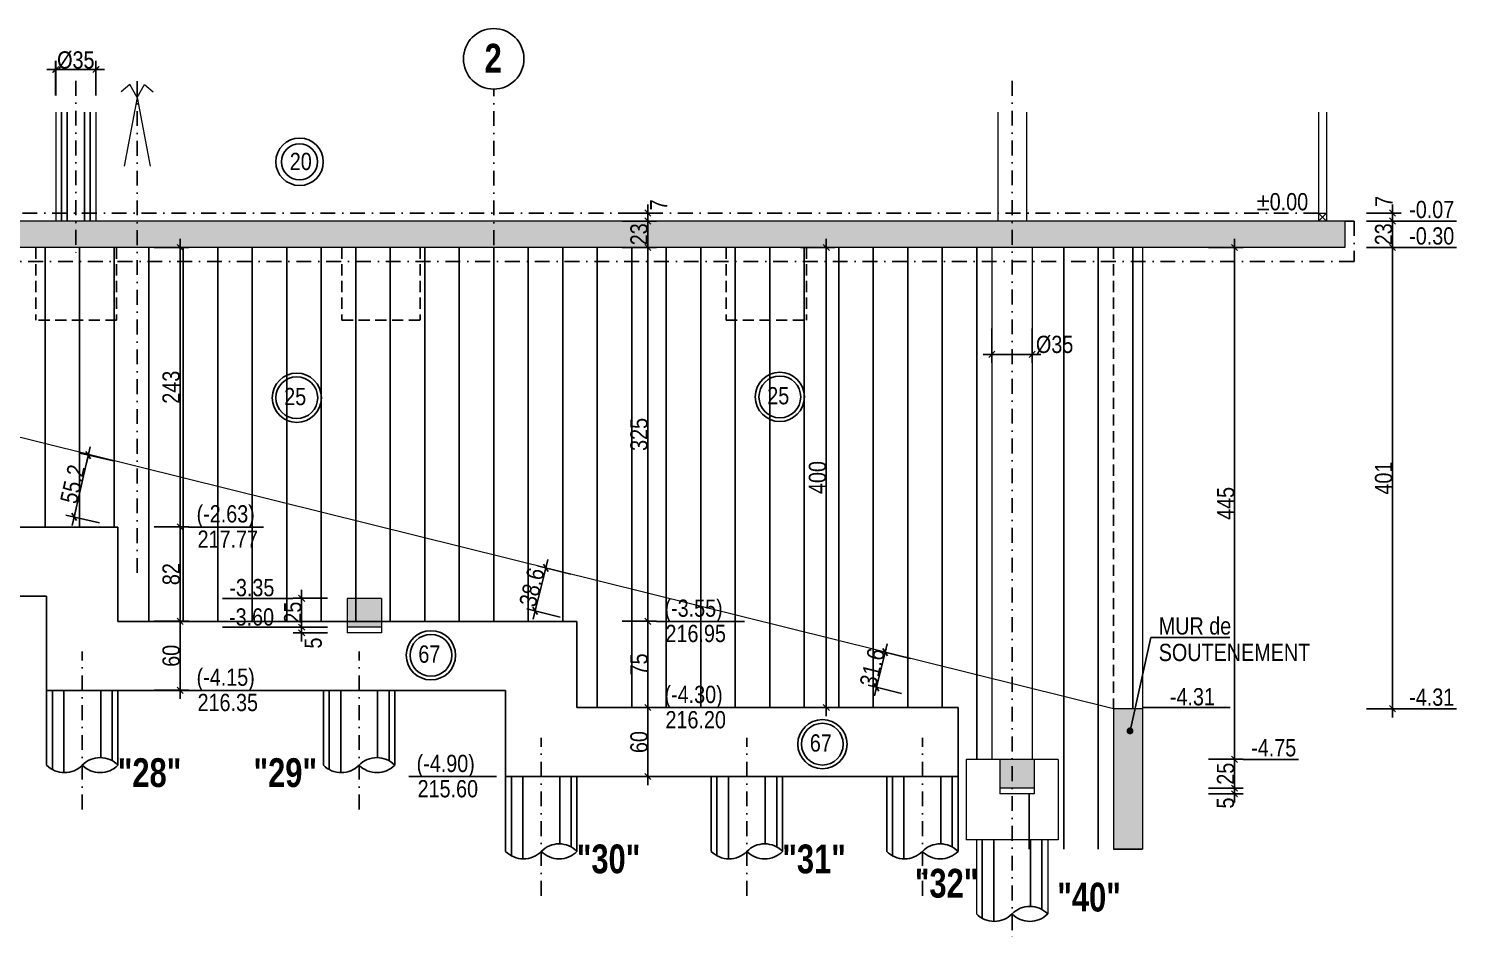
# Model space of a CAD drawing. Header units: centimetres. Extents: x 0 to 23018, y -29024 to -24812.
# Drawn here: x 17413 to 18654, y -27206 to -26423 of the extents above; entities that cross this region are included whole.
import ezdxf
from ezdxf.enums import TextEntityAlignment as Align

# ---------------------------------------------------------------- set-up
doc = ezdxf.new("R2010")
doc.units = ezdxf.units.CM
doc.header["$LTSCALE"] = 25.4
doc.header["$PDMODE"] = 1
doc.header["$PDSIZE"] = -2
doc.linetypes.add('CACHEX2', pattern=[19.05, 12.7, -6.35])
doc.linetypes.add('TIRETPTX2', pattern=[50.8, 25.4, -12.7, 0, -12.7])
for name, color, linetype in [('01_cote_gen', 4, 'Continuous'), ('01_linteaux', 2, 'Continuous'), ('01_murs_sup', 2, 'CACHEX2'), ('01_poch_BN', 9, 'Continuous'), ('01_poch_murs', 253, 'Continuous'), ('01_texte', 230, 'Continuous'), ('AA_COTES', 2, 'Continuous')]:
    doc.layers.add(name, color=color, linetype=linetype)
doc.layers.add('01_murs_coup', color=5, linetype='Continuous', lineweight=60)
doc.layers.add('01_PIEUX', color=5, linetype='Continuous', lineweight=60)
doc.styles.add('ARIAL NA', font='ARIALN.TTF')
doc.styles.add('impact', font='impact.ttf')
doc.styles.add('STYLE2', font='ARIALN.TTF')
doc.dimstyles.new('JB50', dxfattribs={"dimscale": 0.1, "dimtxt": 150, "dimasz": 15, "dimexe": 0.1, "dimexo": 0.1, "dimgap": 0.09, "dimtad": 1, "dimdec": 1, "dimdsep": 46, "dimtxsty": 'STYLE2', "dimblk1": 'BOND_G', "dimblk2": 'BOND_D', "dimsah": 1, "dimcen": 1.5, "dimdle": 0.01, "dimse1": 1, "dimse2": 1, "dimclrd": 4, "dimclre": 2, "dimclrt": 6, "dimazin": 2, "dimtfac": 2.333333, "dimtdec": 1, "dimtix": 1, "dimtmove": 2, "dimatfit": 3, "dimldrblk": 'BOND_G', "dimfxl": 1, "dimtolj": 1, "dimtzin": 0, "dimarcsym": 0})

# ---------------------------------------------------------------- blocks, each defined once
blk = doc.blocks.new('BOND_G')
at = {"layer": 'AA_COTES', "color": 0}
for p, q in [((0, -5), (0, 15)), ((5, 0), (-5, 0)), ((1.77, 1.77), (-1.77, -1.77))]:
    blk.add_line(p, q, dxfattribs=at)
blk = doc.blocks.new('BOND_D')
at = {"layer": 'AA_COTES', "color": 0}
for p, q in [((5, 0), (-5, 0)), ((-1.77, -1.77), (1.77, 1.77)), ((0, 5), (0, -15))]:
    blk.add_line(p, q, dxfattribs=at)
blk = doc.blocks.new('*D126')
at = {"layer": '01_cote_gen', "color": 4, "lineweight": -2, "transparency": 16777216}
blk.add_line((18598.9, -26592.3), (18598.9, -26612.3), dxfattribs=at)
at = {"layer": 'Defpoints', "color": 0, "transparency": 16777216}
for p in [(18543.5, -26590.8), (18543.5, -26613.8), (18598.9, -26613.8)]:
    blk.add_point(p, dxfattribs=at)
at = {"layer": '01_cote_gen', "color": 4, "lineweight": -2, "transparency": 16777216, "xscale": 1.5, "yscale": 1.5, "zscale": 1.5}
for name, p, rotation in [('BOND_G', (18598.9, -26590.8), 90), ('BOND_D', (18598.9, -26613.8), 270)]:
    blk.add_blockref(name, p, dxfattribs=dict(at, rotation=rotation))
at = {"layer": '01_cote_gen', "color": 6, "transparency": 16777216, "insert": (18591.2, -26602.3), "char_height": 15, "attachment_point": 5, "rotation": 90, "style": 'STYLE2'}
blk.add_mtext('\\A1;23', dxfattribs=at)
blk = doc.blocks.new('*D127')
at = {"layer": '01_cote_gen', "color": 4, "lineweight": -2, "transparency": 16777216}
blk.add_line((18598.9, -26585.3), (18598.9, -26589.3), dxfattribs=at)
at = {"layer": 'Defpoints', "color": 0, "transparency": 16777216}
for p in [(18505.8, -26583.8), (18505.8, -26590.8), (18598.9, -26590.8)]:
    blk.add_point(p, dxfattribs=at)
at = {"layer": '01_cote_gen', "color": 4, "lineweight": -2, "transparency": 16777216, "xscale": 1.5, "yscale": 1.5, "zscale": 1.5}
for name, p, rotation in [('BOND_G', (18598.9, -26583.8), 90), ('BOND_D', (18598.9, -26590.8), 270)]:
    blk.add_blockref(name, p, dxfattribs=dict(at, rotation=rotation))
at = {"layer": '01_cote_gen', "color": 6, "transparency": 16777216, "insert": (18591.4, -26573.7), "char_height": 15, "attachment_point": 5, "rotation": 90, "style": 'STYLE2'}
blk.add_mtext('\\A1;7', dxfattribs=at)
blk = doc.blocks.new('*D150')
at = {"layer": '01_cote_gen', "color": 4, "lineweight": -2, "transparency": 16777216}
blk.add_line((18598.9, -26615.3), (18598.9, -27013.3), dxfattribs=at)
at = {"layer": 'Defpoints', "color": 0, "transparency": 16777216}
for p in [(18394, -26613.8), (18337.4, -27014.8), (18598.9, -27014.8)]:
    blk.add_point(p, dxfattribs=at)
at = {"layer": '01_cote_gen', "color": 4, "lineweight": -2, "transparency": 16777216, "xscale": 1.5, "yscale": 1.5, "zscale": 1.5}
for name, p, rotation in [('BOND_G', (18598.9, -26613.8), 90), ('BOND_D', (18598.9, -27014.8), 270)]:
    blk.add_blockref(name, p, dxfattribs=dict(at, rotation=rotation))
at = {"layer": '01_cote_gen', "color": 6, "transparency": 16777216, "insert": (18591.2, -26814.3), "char_height": 15, "attachment_point": 5, "rotation": 90, "style": 'STYLE2'}
blk.add_mtext('\\A1;401', dxfattribs=at)
blk = doc.blocks.new('*D151')
at = {"layer": '01_cote_gen', "color": 4, "lineweight": -2, "ltscale": 3, "transparency": 16777216}
blk.add_line((17951.5, -26940.3), (17951.5, -27012.3), dxfattribs=at)
at = {"layer": 'Defpoints', "color": 0, "ltscale": 3, "transparency": 16777216}
for p in [(17889.8, -26938.8), (17945.6, -27013.8), (17951.5, -27013.8)]:
    blk.add_point(p, dxfattribs=at)
at = {"layer": '01_cote_gen', "color": 4, "lineweight": -2, "ltscale": 3, "transparency": 16777216, "xscale": 1.5, "yscale": 1.5, "zscale": 1.5}
for name, p, rotation in [('BOND_G', (17951.5, -26938.8), 90), ('BOND_D', (17951.5, -27013.8), 270)]:
    blk.add_blockref(name, p, dxfattribs=dict(at, rotation=rotation))
at = {"layer": '01_cote_gen', "color": 6, "ltscale": 3, "transparency": 16777216, "insert": (17943.9, -26976.3), "char_height": 15, "attachment_point": 5, "rotation": 90, "style": 'STYLE2'}
blk.add_mtext('\\A1;75', dxfattribs=at)
blk = doc.blocks.new('*D152')
at = {"layer": '01_cote_gen', "color": 4, "lineweight": -2, "ltscale": 3, "transparency": 16777216}
blk.add_line((17544.7, -26940.3), (17544.7, -26997.3), dxfattribs=at)
at = {"layer": 'Defpoints', "color": 0, "ltscale": 3, "transparency": 16777216}
for p in [(17594.8, -26938.8), (17544.7, -26998.8), (17594.8, -26998.8)]:
    blk.add_point(p, dxfattribs=at)
at = {"layer": '01_cote_gen', "color": 4, "lineweight": -2, "ltscale": 3, "transparency": 16777216, "xscale": 1.5, "yscale": 1.5, "zscale": 1.5}
for name, p, rotation in [('BOND_G', (17544.7, -26938.8), 90), ('BOND_D', (17544.7, -26998.8), 270)]:
    blk.add_blockref(name, p, dxfattribs=dict(at, rotation=rotation))
at = {"layer": '01_cote_gen', "color": 6, "ltscale": 3, "transparency": 16777216, "insert": (17537, -26968.8), "char_height": 15, "attachment_point": 5, "rotation": 90, "style": 'STYLE2'}
blk.add_mtext('\\A1;60', dxfattribs=at)
blk = doc.blocks.new('*D130')
at = {"layer": '01_cote_gen', "color": 4, "lineweight": -2, "ltscale": 3, "transparency": 16777216}
blk.add_line((17951.5, -27015.3), (17951.5, -27072.3), dxfattribs=at)
at = {"layer": 'Defpoints', "color": 0, "ltscale": 3, "transparency": 16777216}
for p in [(17959, -27013.8), (17951.5, -27073.8), (17967.8, -27073.8)]:
    blk.add_point(p, dxfattribs=at)
at = {"layer": '01_cote_gen', "color": 4, "lineweight": -2, "ltscale": 3, "transparency": 16777216, "xscale": 1.5, "yscale": 1.5, "zscale": 1.5}
for name, p, rotation in [('BOND_G', (17951.5, -27013.8), 90), ('BOND_D', (17951.5, -27073.8), 270)]:
    blk.add_blockref(name, p, dxfattribs=dict(at, rotation=rotation))
at = {"layer": '01_cote_gen', "color": 6, "ltscale": 3, "transparency": 16777216, "insert": (17943.8, -27043.8), "char_height": 15, "attachment_point": 5, "rotation": 90, "style": 'STYLE2'}
blk.add_mtext('\\A1;60', dxfattribs=at)
blk = doc.blocks.new('*D153')
at = {"layer": '01_cote_gen', "color": 4, "lineweight": -2, "ltscale": 3, "transparency": 16777216}
blk.add_line((17452.9, -26846.7), (17464.6, -26795.8), dxfattribs=at)
at = {"layer": 'Defpoints', "color": 0, "ltscale": 3, "transparency": 16777216}
for p in [(17464.9, -26794.3), (17503, -26803), (17490.7, -26856.8)]:
    blk.add_point(p, dxfattribs=at)
at = {"layer": '01_cote_gen', "color": 4, "lineweight": -2, "ltscale": 3, "transparency": 16777216, "xscale": 1.5, "yscale": 1.5, "zscale": 1.5}
for name, p, rotation in [('BOND_D', (17464.9, -26794.3), 77.10522280605761), ('BOND_G', (17452.6, -26848.1), 257.1052228060576)]:
    blk.add_blockref(name, p, dxfattribs=dict(at, rotation=rotation))
at = {"layer": '01_cote_gen', "color": 6, "ltscale": 3, "transparency": 16777216, "insert": (17451.3, -26819.5), "char_height": 15, "attachment_point": 5, "rotation": 77.1052, "style": 'STYLE2'}
blk.add_mtext('\\A1;55.2', dxfattribs=at)
blk = doc.blocks.new('*D154')
at = {"layer": '01_cote_gen', "color": 4, "lineweight": -2, "ltscale": 3, "transparency": 16777216}
blk.add_line((17853.8, -26928.4), (17862.4, -26893.8), dxfattribs=at)
at = {"layer": 'Defpoints', "color": 0, "ltscale": 3, "transparency": 16777216}
for p in [(17862.7, -26892.3), (17899.1, -26901.3), (17889.8, -26938.8)]:
    blk.add_point(p, dxfattribs=at)
at = {"layer": '01_cote_gen', "color": 4, "lineweight": -2, "ltscale": 3, "transparency": 16777216, "xscale": 1.5, "yscale": 1.5, "zscale": 1.5}
for name, p, rotation in [('BOND_D', (17862.7, -26892.3), 76.05886374873009), ('BOND_G', (17853.4, -26929.8), 256.0588637487301)]:
    blk.add_blockref(name, p, dxfattribs=dict(at, rotation=rotation))
at = {"layer": '01_cote_gen', "color": 6, "ltscale": 3, "transparency": 16777216, "insert": (17850.6, -26909.2), "char_height": 15, "attachment_point": 5, "rotation": 76.0589, "style": 'STYLE2'}
blk.add_mtext('\\A1;38.6', dxfattribs=at)
blk = doc.blocks.new('*D158')
at = {"layer": '01_cote_gen', "color": 4, "lineweight": -2, "transparency": 16777216}
for p, q in [((18157.8, -26965.6), (18150.2, -26996.2)), ((18158.2, -26964.1), (18158.5, -26962.6)), ((18149.8, -26997.7), (18149.5, -26999.2))]:
    blk.add_line(p, q, dxfattribs=at)
at = {"layer": 'Defpoints', "color": 0, "transparency": 16777216}
for p in [(18228.7, -26983.2), (18150.2, -26996.2), (18221.1, -27013.8)]:
    blk.add_point(p, dxfattribs=at)
at = {"layer": '01_cote_gen', "color": 4, "lineweight": -2, "transparency": 16777216, "xscale": 1.5, "yscale": 1.5, "zscale": 1.5}
for name, p, rotation in [('BOND_G', (18157.8, -26965.6), 256.0588637487306), ('BOND_D', (18150.2, -26996.2), 76.05886374873063)]:
    blk.add_blockref(name, p, dxfattribs=dict(at, rotation=rotation))
at = {"layer": '01_cote_gen', "color": 6, "transparency": 16777216, "insert": (18146.6, -26979.1), "char_height": 15, "attachment_point": 5, "rotation": 76.0589, "style": 'STYLE2'}
blk.add_mtext('\\A1;31.6', dxfattribs=at)
blk = doc.blocks.new('*D159')
at = {"layer": '01_cote_gen', "color": 4, "lineweight": -2, "transparency": 16777216}
blk.add_line((17650.4, -26942.3), (17650.4, -26920.3), dxfattribs=at)
at = {"layer": 'Defpoints', "color": 0, "transparency": 16777216}
for p in [(17650.4, -26918.8), (17690.1, -26918.8), (17690.1, -26943.8)]:
    blk.add_point(p, dxfattribs=at)
at = {"layer": '01_cote_gen', "color": 4, "lineweight": -2, "transparency": 16777216, "xscale": 1.5, "yscale": 1.5, "zscale": 1.5}
for name, p, rotation in [('BOND_D', (17650.4, -26918.8), 90), ('BOND_G', (17650.4, -26943.8), 270)]:
    blk.add_blockref(name, p, dxfattribs=dict(at, rotation=rotation))
at = {"layer": '01_cote_gen', "color": 6, "transparency": 16777216, "insert": (17642.7, -26931.3), "char_height": 15, "attachment_point": 5, "rotation": 90, "style": 'STYLE2'}
blk.add_mtext('\\A1;25', dxfattribs=at)
blk = doc.blocks.new('*D160')
at = {"layer": '01_cote_gen', "color": 4, "lineweight": -2, "transparency": 16777216}
blk.add_line((17650.4, -26947.3), (17650.4, -26945.3), dxfattribs=at)
at = {"layer": 'Defpoints', "color": 0, "transparency": 16777216}
for p in [(17650.4, -26943.8), (17690.1, -26943.8), (17690.1, -26948.8)]:
    blk.add_point(p, dxfattribs=at)
at = {"layer": '01_cote_gen', "color": 4, "lineweight": -2, "transparency": 16777216, "xscale": 1.5, "yscale": 1.5, "zscale": 1.5}
for name, p, rotation in [('BOND_D', (17650.4, -26943.8), 90), ('BOND_G', (17650.4, -26948.8), 270)]:
    blk.add_blockref(name, p, dxfattribs=dict(at, rotation=rotation))
at = {"layer": '01_cote_gen', "color": 6, "transparency": 16777216, "insert": (17660.5, -26957.7), "char_height": 15, "attachment_point": 5, "rotation": 90, "style": 'STYLE2'}
blk.add_mtext('\\A1;5', dxfattribs=at)
blk = doc.blocks.new('*D161')
at = {"layer": '01_cote_gen', "color": 4, "lineweight": -2, "transparency": 16777216}
blk.add_line((18106.6, -26615.3), (18106.6, -27012.3), dxfattribs=at)
at = {"layer": 'Defpoints', "color": 0, "transparency": 16777216}
for p in [(18073.2, -26613.8), (18087.4, -27013.8), (18106.6, -27013.8)]:
    blk.add_point(p, dxfattribs=at)
at = {"layer": '01_cote_gen', "color": 4, "lineweight": -2, "transparency": 16777216, "xscale": 1.5, "yscale": 1.5, "zscale": 1.5}
for name, p, rotation in [('BOND_G', (18106.6, -26613.8), 90), ('BOND_D', (18106.6, -27013.8), 270)]:
    blk.add_blockref(name, p, dxfattribs=dict(at, rotation=rotation))
at = {"layer": '01_cote_gen', "color": 6, "transparency": 16777216, "insert": (18099, -26813.8), "char_height": 15, "attachment_point": 5, "rotation": 90, "style": 'STYLE2'}
blk.add_mtext('\\A1;400', dxfattribs=at)
blk = doc.blocks.new('*D162')
at = {"layer": '01_cote_gen', "color": 4, "lineweight": -2, "transparency": 16777216}
blk.add_line((17951.5, -26615.3), (17951.5, -26937.3), dxfattribs=at)
at = {"layer": 'Defpoints', "color": 0, "transparency": 16777216}
for p in [(17937.4, -26613.8), (17929, -26938.8), (17951.5, -26938.8)]:
    blk.add_point(p, dxfattribs=at)
at = {"layer": '01_cote_gen', "color": 4, "lineweight": -2, "transparency": 16777216, "xscale": 1.5, "yscale": 1.5, "zscale": 1.5}
for name, p, rotation in [('BOND_G', (17951.5, -26613.8), 90), ('BOND_D', (17951.5, -26938.8), 270)]:
    blk.add_blockref(name, p, dxfattribs=dict(at, rotation=rotation))
at = {"layer": '01_cote_gen', "color": 6, "transparency": 16777216, "insert": (17943.8, -26776.3), "char_height": 15, "attachment_point": 5, "rotation": 90, "style": 'STYLE2'}
blk.add_mtext('\\A1;325', dxfattribs=at)
blk = doc.blocks.new('*D163')
at = {"layer": '01_cote_gen', "color": 4, "lineweight": -2, "transparency": 16777216}
blk.add_line((17544.7, -26858.3), (17544.7, -26937.3), dxfattribs=at)
at = {"layer": 'Defpoints', "color": 0, "transparency": 16777216}
for p in [(17490.7, -26856.8), (17537.2, -26938.8), (17544.7, -26938.8)]:
    blk.add_point(p, dxfattribs=at)
at = {"layer": '01_cote_gen', "color": 4, "lineweight": -2, "transparency": 16777216, "xscale": 1.5, "yscale": 1.5, "zscale": 1.5}
for name, p, rotation in [('BOND_G', (17544.7, -26856.8), 90), ('BOND_D', (17544.7, -26938.8), 270)]:
    blk.add_blockref(name, p, dxfattribs=dict(at, rotation=rotation))
at = {"layer": '01_cote_gen', "color": 6, "transparency": 16777216, "insert": (17537, -26897.8), "char_height": 15, "attachment_point": 5, "rotation": 90, "style": 'STYLE2'}
blk.add_mtext('\\A1;82', dxfattribs=at)
blk = doc.blocks.new('*D164')
at = {"layer": '01_cote_gen', "color": 4, "lineweight": -2, "transparency": 16777216}
blk.add_line((17544.7, -26615.3), (17544.7, -26855.3), dxfattribs=at)
at = {"layer": 'Defpoints', "color": 0, "transparency": 16777216}
for p in [(17566.1, -26613.8), (17522.2, -26856.8), (17544.7, -26856.8)]:
    blk.add_point(p, dxfattribs=at)
at = {"layer": '01_cote_gen', "color": 4, "lineweight": -2, "transparency": 16777216, "xscale": 1.5, "yscale": 1.5, "zscale": 1.5}
for name, p, rotation in [('BOND_G', (17544.7, -26613.8), 90), ('BOND_D', (17544.7, -26856.8), 270)]:
    blk.add_blockref(name, p, dxfattribs=dict(at, rotation=rotation))
at = {"layer": '01_cote_gen', "color": 6, "transparency": 16777216, "insert": (17537, -26735.3), "char_height": 15, "attachment_point": 5, "rotation": 90, "style": 'STYLE2'}
blk.add_mtext('\\A1;243', dxfattribs=at)
blk = doc.blocks.new('*D103')
at = {"layer": '01_cote_gen', "color": 4, "lineweight": -2, "transparency": 16777216}
blk.add_line((17951.5, -26592.3), (17951.5, -26612.3), dxfattribs=at)
at = {"layer": 'Defpoints', "color": 0, "transparency": 16777216}
for p in [(17949, -26590.8), (17944, -26613.8), (17951.5, -26613.8)]:
    blk.add_point(p, dxfattribs=at)
at = {"layer": '01_cote_gen', "color": 4, "lineweight": -2, "transparency": 16777216, "xscale": 1.5, "yscale": 1.5, "zscale": 1.5}
for name, p, rotation in [('BOND_G', (17951.5, -26590.8), 90), ('BOND_D', (17951.5, -26613.8), 270)]:
    blk.add_blockref(name, p, dxfattribs=dict(at, rotation=rotation))
at = {"layer": '01_cote_gen', "color": 6, "transparency": 16777216, "insert": (17943.8, -26602.3), "char_height": 15, "attachment_point": 5, "rotation": 90, "style": 'STYLE2'}
blk.add_mtext('\\A1;23', dxfattribs=at)
blk = doc.blocks.new('*D104')
at = {"layer": '01_cote_gen', "color": 4, "lineweight": -2, "transparency": 16777216}
blk.add_line((17951.5, -26585.3), (17951.5, -26589.3), dxfattribs=at)
at = {"layer": 'Defpoints', "color": 0, "transparency": 16777216}
for p in [(17937.8, -26590.8), (17940.6, -26583.8), (17951.5, -26590.8)]:
    blk.add_point(p, dxfattribs=at)
at = {"layer": '01_cote_gen', "color": 4, "lineweight": -2, "transparency": 16777216, "xscale": 1.5, "yscale": 1.5, "zscale": 1.5}
for name, p, rotation in [('BOND_G', (17951.5, -26583.8), 90), ('BOND_D', (17951.5, -26590.8), 270)]:
    blk.add_blockref(name, p, dxfattribs=dict(at, rotation=rotation))
at = {"layer": '01_cote_gen', "color": 6, "transparency": 16777216, "insert": (17960.9, -26576.7), "char_height": 15, "attachment_point": 5, "rotation": 90, "style": 'STYLE2'}
blk.add_mtext('\\A1;7', dxfattribs=at)
blk = doc.blocks.new('*D137')
at = {"layer": '01_cote_gen', "color": 4, "lineweight": -2, "transparency": 16777216}
blk.add_line((18461.5, -26615.3), (18461.5, -27057.3), dxfattribs=at)
at = {"layer": 'Defpoints', "color": 0, "transparency": 16777216}
for p in [(18457.6, -26613.8), (18308.1, -27058.8), (18461.5, -27058.8)]:
    blk.add_point(p, dxfattribs=at)
at = {"layer": '01_cote_gen', "color": 4, "lineweight": -2, "transparency": 16777216, "xscale": 1.5, "yscale": 1.5, "zscale": 1.5}
for name, p, rotation in [('BOND_G', (18461.5, -26613.8), 90), ('BOND_D', (18461.5, -27058.8), 270)]:
    blk.add_blockref(name, p, dxfattribs=dict(at, rotation=rotation))
at = {"layer": '01_cote_gen', "color": 6, "transparency": 16777216, "insert": (18453.9, -26836.3), "char_height": 15, "attachment_point": 5, "rotation": 90, "style": 'STYLE2'}
blk.add_mtext('\\A1;445', dxfattribs=at)
blk = doc.blocks.new('*D138')
at = {"layer": '01_cote_gen', "color": 4, "lineweight": -2, "transparency": 16777216}
blk.add_line((18461.5, -27060.3), (18461.5, -27082.3), dxfattribs=at)
at = {"layer": 'Defpoints', "color": 0, "transparency": 16777216}
for p in [(18272.4, -27058.8), (18272.4, -27083.8), (18461.5, -27083.8)]:
    blk.add_point(p, dxfattribs=at)
at = {"layer": '01_cote_gen', "color": 4, "lineweight": -2, "transparency": 16777216, "xscale": 1.5, "yscale": 1.5, "zscale": 1.5}
for name, p, rotation in [('BOND_G', (18461.5, -27058.8), 90), ('BOND_D', (18461.5, -27083.8), 270)]:
    blk.add_blockref(name, p, dxfattribs=dict(at, rotation=rotation))
at = {"layer": '01_cote_gen', "color": 6, "transparency": 16777216, "insert": (18453.8, -27071.3), "char_height": 15, "attachment_point": 5, "rotation": 90, "style": 'STYLE2'}
blk.add_mtext('\\A1;25', dxfattribs=at)
blk = doc.blocks.new('*D139')
at = {"layer": '01_cote_gen', "color": 4, "lineweight": -2, "transparency": 16777216}
blk.add_line((18461.5, -27085.3), (18461.5, -27087.3), dxfattribs=at)
at = {"layer": 'Defpoints', "color": 0, "transparency": 16777216}
for p in [(18276.7, -27083.8), (18276.7, -27088.8), (18461.5, -27088.8)]:
    blk.add_point(p, dxfattribs=at)
at = {"layer": '01_cote_gen', "color": 4, "lineweight": -2, "transparency": 16777216, "xscale": 1.5, "yscale": 1.5, "zscale": 1.5}
for name, p, rotation in [('BOND_G', (18461.5, -27083.8), 90), ('BOND_D', (18461.5, -27088.8), 270)]:
    blk.add_blockref(name, p, dxfattribs=dict(at, rotation=rotation))
at = {"layer": '01_cote_gen', "color": 6, "transparency": 16777216, "insert": (18453.7, -27096.8), "char_height": 15, "attachment_point": 5, "rotation": 90, "style": 'STYLE2'}
blk.add_mtext('\\A1;5', dxfattribs=at)
blk = doc.blocks.new('*D105')
at = {"layer": '01_cote_gen', "color": 4, "lineweight": -2, "transparency": 16777216}
blk.add_line((18284.1, -26706.7), (18252.1, -26706.7), dxfattribs=at)
at = {"layer": 'Defpoints', "color": 0, "transparency": 16777216}
for p in [(18250.6, -26706.7), (18250.6, -26706.7), (18285.6, -26706.7)]:
    blk.add_point(p, dxfattribs=at)
at = {"layer": '01_cote_gen', "color": 4, "lineweight": -2, "transparency": 16777216, "xscale": 1.5, "yscale": 1.5, "zscale": 1.5, "rotation": 180}
blk.add_blockref('BOND_D', (18250.6, -26706.7), dxfattribs=at)
at = {"layer": '01_cote_gen', "color": 4, "lineweight": -2, "transparency": 16777216, "xscale": 1.5, "yscale": 1.5, "zscale": 1.5}
blk.add_blockref('BOND_G', (18285.6, -26706.7), dxfattribs=at)
at = {"layer": '01_cote_gen', "color": 6, "transparency": 16777216, "insert": (18305.1, -26698.3), "char_height": 15, "attachment_point": 5, "style": 'STYLE2'}
blk.add_mtext('\\A1;%%C35', dxfattribs=at)
blk = doc.blocks.new('*D110')
at = {"layer": '01_cote_gen', "color": 4, "lineweight": -2, "transparency": 16777216}
blk.add_line((17438, -26459.1), (17470, -26459.1), dxfattribs=at)
at = {"layer": 'Defpoints', "color": 0, "transparency": 16777216}
for p in [(17471.5, -26459.1), (17436.5, -26518.7), (17471.5, -26518.7)]:
    blk.add_point(p, dxfattribs=at)
at = {"layer": '01_cote_gen', "color": 4, "lineweight": -2, "transparency": 16777216, "xscale": 1.5, "yscale": 1.5, "zscale": 1.5, "rotation": 180}
blk.add_blockref('BOND_G', (17436.5, -26459.1), dxfattribs=at)
at = {"layer": '01_cote_gen', "color": 4, "lineweight": -2, "transparency": 16777216, "xscale": 1.5, "yscale": 1.5, "zscale": 1.5}
blk.add_blockref('BOND_D', (17471.5, -26459.1), dxfattribs=at)
at = {"layer": '01_cote_gen', "color": 6, "transparency": 16777216, "insert": (17454, -26451), "char_height": 15, "attachment_point": 5, "style": 'STYLE2'}
blk.add_mtext('\\A1;%%C35', dxfattribs=at)
blk = doc.blocks.new('*D112')
at = {"layer": '01_cote_gen', "color": 4, "lineweight": -2, "transparency": 16777216}
blk.add_line((17438.1, -26459.1), (17470.1, -26459.1), dxfattribs=at)
at = {"layer": 'Defpoints', "color": 0, "transparency": 16777216}
for p in [(17471.6, -26459.1), (17436.6, -26518.7), (17471.6, -26518.7)]:
    blk.add_point(p, dxfattribs=at)
at = {"layer": '01_cote_gen', "color": 4, "lineweight": -2, "transparency": 16777216, "xscale": 1.5, "yscale": 1.5, "zscale": 1.5, "rotation": 180}
blk.add_blockref('BOND_G', (17436.6, -26459.1), dxfattribs=at)
at = {"layer": '01_cote_gen', "color": 4, "lineweight": -2, "transparency": 16777216, "xscale": 1.5, "yscale": 1.5, "zscale": 1.5}
blk.add_blockref('BOND_D', (17471.6, -26459.1), dxfattribs=at)
at = {"layer": '01_cote_gen', "color": 6, "transparency": 16777216, "insert": (17454.1, -26451), "char_height": 15, "attachment_point": 5, "style": 'STYLE2'}
blk.add_mtext('\\A1;%%C35', dxfattribs=at)

msp = doc.modelspace()

# ---------------------------------------------------------------- hatches: boundary and pattern name
at = {"layer": '01_poch_BN'}
h = msp.add_hatch(color=256, dxfattribs=at)
h.dxf.hatch_style = 1
h.paths.add_polyline_path([(18557.49, -26590.85), (17179.37, -26590.85), (17179.37, -26598.85), (16995.09, -26598.85), (16464.09, -26578.85), (16255.92, -26578.85), (16255.92, -26676.85), (16286.9, -26676.85), (16286.9, -26601.85), (16463.66, -26601.85), (16977.87, -26621.22), (16977.87, -26676.85), (17047.87, -26676.85), (17047.87, -26621.85), (17159.5, -26621.85), (17159.5, -26793.85), (17179.5, -26793.85), (17179.5, -26621.85), (17199.37, -26621.85), (17199.37, -26613.85), (18557.49, -26613.85)])
h.paths.add_polyline_path([(16738.95, -26793.85), (16709.17, -26793.85), (16709.17, -26818.85), (16738.95, -26818.85)])
h.paths.add_polyline_path([(17719.87, -26918.85), (17690.09, -26918.85), (17690.09, -26943.85), (17719.87, -26943.85)])
h.paths.add_polyline_path([(18287.33, -27058.85), (18257.55, -27058.85), (18257.55, -27083.85), (18287.33, -27083.85)])
h = msp.add_hatch(color=256, dxfattribs=at)
h.dxf.hatch_style = 1
h.paths.add_polyline_path([(18381.37, -27014.85), (18356.37, -27014.85), (18356.37, -27136.93), (18381.37, -27136.93)])

# ---------------------------------------------------------------- linework, layer by layer
at = {"layer": '01_linteaux', "linetype": 'TIRETPTX2', "ltscale": 0.02}
for p, q in [((17454.05, -26469.03), (17454.05, -26618.05)), ((17507.4, -26896.69), (17507.4, -26469.03)), ((17817.4, -26896.69), (17817.4, -26476.11)), ((18268.12, -26469.03), (18268.12, -27227.6)), ((18534.49, -26583.85), (16995.37, -26583.85)), ((18557.49, -26590.85), (18565.49, -26590.85)), ((18565.49, -26590.85), (18565.49, -26625.85)), ((18565.49, -26625.85), (17211.37, -26625.85)), ((17459.7, -27102.38), (17459.7, -26965.1)), ((17700.4, -27102.38), (17700.4, -26965.1)), ((17858.8, -27177.38), (17858.8, -27040.1)), ((18037.5, -27177.38), (18037.5, -27040.1)), ((18190.1, -27177.38), (18190.1, -27040.1))]:
    msp.add_line(p, q, dxfattribs=at)
at = {"layer": '01_linteaux'}
for p, q in [((16933.1, -26856.85), (17490.7, -26856.85)), ((17490.7, -26856.85), (17490.7, -26938.85)), ((16933.1, -26916.85), (17428.7, -26916.85)), ((17428.7, -26998.85), (17428.7, -26916.85)), ((17490.7, -26938.85), (17889.8, -26938.85)), ((17889.8, -27013.85), (17889.8, -26938.85)), ((17428.7, -26998.85), (17827.8, -26998.85)), ((17428.7, -27063.85), (17428.7, -26998.85)), ((17490.7, -27063.85), (17490.7, -26998.85)), ((17669.4, -27063.85), (17669.4, -26998.85)), ((17731.4, -27063.85), (17731.4, -26998.85)), ((17827.8, -27073.85), (17827.8, -26998.85)), ((17889.8, -27013.85), (18221.1, -27013.85)), ((18221.1, -27073.85), (18221.1, -27013.85)), ((17827.8, -27073.85), (18221.1, -27073.85)), ((17827.8, -27138.85), (17827.8, -27073.85)), ((17889.8, -27138.85), (17889.8, -27073.85)), ((18006.5, -27138.85), (18006.5, -27073.85)), ((18068.5, -27138.85), (18068.5, -27073.85)), ((18159.1, -27138.85), (18159.1, -27073.85)), ((18221.1, -27138.85), (18221.1, -27073.85))]:
    msp.add_line(p, q, dxfattribs=at)
for centre, start, end in [((17444.2, -27048.78), 224.19387, 315.80613), ((17475.2, -27078.92), 44.19387, 135.80613), ((17475.2, -27048.78), 224.19387, 315.80613), ((17684.9, -27048.78), 224.19387, 315.80613), ((17715.9, -27078.92), 44.19387, 135.80613), ((17715.9, -27048.78), 224.19387, 315.80613), ((17843.3, -27123.78), 224.19387, 315.80613), ((17874.3, -27153.92), 44.19387, 135.80613), ((17874.3, -27123.78), 224.19387, 315.80613), ((18022, -27123.78), 224.19387, 315.80613), ((18053, -27153.92), 44.19387, 135.80613), ((18053, -27123.78), 224.19387, 315.80613), ((18174.6, -27123.78), 224.19387, 315.80613), ((18205.6, -27153.92), 44.19387, 135.80613), ((18205.6, -27123.78), 224.19387, 315.80613), ((18283.62, -27208.25), 44.19387, 135.80613), ((18252.62, -27178.11), 224.19387, 315.80613), ((18283.62, -27178.11), 224.19387, 315.80613)]:
    msp.add_arc(centre, 21.62, start, end, dxfattribs=at)
at = {"layer": '01_murs_coup', "linetype": 'Continuous', "lineweight": 5}
for p, q in [((18557.49, -26590.85), (17179.37, -26590.85)), ((18557.49, -26590.85), (18557.49, -26613.85)), ((18557.49, -26613.85), (17199.37, -26613.85)), ((18356.37, -27014.85), (17296.9, -26751.85)), ((17719.87, -26918.85), (17690.09, -26918.85)), ((17690.09, -26918.85), (17690.09, -26948.85)), ((17719.87, -26918.85), (17719.87, -26948.85)), ((17719.87, -26943.85), (17690.09, -26943.85)), ((17719.87, -26948.85), (17690.09, -26948.85)), ((18381.37, -27014.85), (18356.37, -27014.85)), ((18356.37, -27014.85), (18356.37, -27136.93)), ((18381.37, -27014.85), (18381.37, -27136.93)), ((18287.33, -27058.85), (18257.55, -27058.85)), ((18257.55, -27058.85), (18257.55, -27088.85)), ((18287.33, -27058.85), (18287.33, -27088.85)), ((18287.33, -27083.85), (18257.55, -27083.85)), ((18287.33, -27088.85), (18257.55, -27088.85))]:
    msp.add_line(p, q, dxfattribs=at)
at = {"layer": '01_murs_sup', "ltscale": 0.03}
for p, q in [((17419.43, -26613.85), (17419.43, -26676.85)), ((17489.43, -26613.85), (17489.43, -26676.85)), ((17685.43, -26613.85), (17685.43, -26676.85)), ((17753.43, -26613.85), (17753.43, -26676.85)), ((18019.43, -26613.85), (18019.43, -26676.85)), ((18089.43, -26613.85), (18089.43, -26676.85)), ((18356.37, -26613.85), (18356.37, -27014.85)), ((17489.43, -26676.85), (17419.43, -26676.85)), ((17685.43, -26676.85), (17753.43, -26676.85)), ((18019.43, -26676.85), (18089.43, -26676.85))]:
    msp.add_line(p, q, dxfattribs=at)
at = {"layer": '01_PIEUX', "color": 2, "linetype": 'Continuous', "lineweight": 5}
for p, q in [((17501.12, -26471.98), (17493.45, -26478.5)), ((17507.4, -26483.5), (17501.12, -26471.98)), ((17507.4, -26483.5), (17513.68, -26471.98)), ((17513.68, -26471.98), (17521.35, -26478.5)), ((17507.4, -26483.5), (17495.99, -26543.08)), ((17507.4, -26483.5), (17518.82, -26543.08)), ((17436.55, -26496.26), (17436.55, -26590.85)), ((17471.55, -26496.26), (17471.55, -26590.85)), ((18255.62, -26496.26), (18255.62, -26590.85)), ((18280.62, -26496.26), (18280.62, -26590.85)), ((18534.49, -26496.26), (18534.49, -26590.85)), ((18541.49, -26496.26), (18541.49, -26590.85)), ((18534.49, -26583.85), (18541.49, -26583.85)), ((18534.49, -26590.85), (18541.49, -26583.85)), ((18541.49, -26590.85), (18534.49, -26583.85)), ((18250.62, -26613.85), (18250.62, -27058.85)), ((18285.62, -26613.85), (18285.62, -27058.85)), ((18381.37, -26613.85), (18381.37, -27014.85)), ((18228.12, -27058.85), (18228.12, -27128.85)), ((18257.55, -27058.85), (18228.12, -27058.85)), ((18308.12, -27058.85), (18287.33, -27058.85)), ((18308.12, -27058.85), (18308.12, -27128.85)), ((18308.12, -27128.85), (18228.12, -27128.85)), ((18237.12, -27128.85), (18237.12, -27193.18)), ((18299.12, -27128.85), (18299.12, -27193.18))]:
    msp.add_line(p, q, dxfattribs=at)
at = {"layer": '01_poch_BN'}
msp.add_line((18356.37, -27136.93), (18381.37, -27136.93), dxfattribs=at)
at = {"layer": '01_poch_murs'}
for p, q in [((17441.55, -26590.85), (17441.55, -26496.26)), ((17446.55, -26590.85), (17446.55, -26496.26)), ((17461.55, -26590.85), (17461.55, -26496.26)), ((17466.55, -26590.85), (17466.55, -26496.26)), ((17427.4, -26856.85), (17427.4, -26613.85)), ((17457.4, -26856.85), (17457.4, -26613.85)), ((17487.4, -26856.85), (17487.4, -26613.85)), ((17517.4, -26938.85), (17517.4, -26613.85)), ((17547.4, -26938.85), (17547.4, -26613.85)), ((17577.4, -26938.85), (17577.4, -26613.85)), ((17607.4, -26938.85), (17607.4, -26613.85)), ((17637.4, -26938.85), (17637.4, -26613.85)), ((17667.4, -26938.85), (17667.4, -26613.85)), ((17697.4, -26938.85), (17697.4, -26613.85)), ((17727.4, -26938.85), (17727.4, -26613.85)), ((17757.4, -26938.85), (17757.4, -26613.85)), ((17787.4, -26938.85), (17787.4, -26613.85)), ((17817.4, -26938.85), (17817.4, -26613.85)), ((17847.4, -26938.85), (17847.4, -26613.85)), ((17877.4, -26938.85), (17877.4, -26613.85)), ((17907.4, -27013.85), (17907.4, -26613.85)), ((17937.4, -27013.85), (17937.4, -26613.85)), ((17967.4, -27013.85), (17967.4, -26613.85)), ((17997.4, -27013.85), (17997.4, -26613.85)), ((18027.4, -27013.85), (18027.4, -26613.85)), ((18057.4, -27013.85), (18057.4, -26613.85)), ((18087.4, -27013.85), (18087.4, -26613.85)), ((18117.4, -27013.85), (18117.4, -26613.85)), ((18147.4, -27013.85), (18147.4, -26613.85)), ((18177.4, -27013.85), (18177.4, -26613.85)), ((18207.4, -27013.85), (18207.4, -26613.85)), ((18237.4, -27058.85), (18237.4, -26613.85)), ((18312.98, -27136.93), (18312.98, -26613.85)), ((18342.98, -27136.93), (18342.98, -26613.85)), ((18372.98, -27014.85), (18372.98, -26613.85)), ((17433.7, -27067.68), (17433.7, -26998.85)), ((17443.7, -27070.39), (17443.7, -26998.85)), ((17475.7, -26998.85), (17475.7, -27057.31)), ((17485.7, -26998.85), (17485.7, -27060.02)), ((17674.4, -27067.68), (17674.4, -26998.85)), ((17684.4, -27070.39), (17684.4, -26998.85)), ((17716.4, -26998.85), (17716.4, -27057.31)), ((17726.4, -26998.85), (17726.4, -27060.02)), ((17832.8, -27142.68), (17832.8, -27073.85)), ((17842.8, -27145.39), (17842.8, -27073.85)), ((17874.8, -27073.85), (17874.8, -27132.31)), ((17884.8, -27073.85), (17884.8, -27135.02)), ((18011.5, -27142.68), (18011.5, -27073.85)), ((18021.5, -27145.39), (18021.5, -27073.85)), ((18053.5, -27073.85), (18053.5, -27132.31)), ((18063.5, -27073.85), (18063.5, -27135.02)), ((18164.1, -27142.68), (18164.1, -27073.85)), ((18174.1, -27145.39), (18174.1, -27073.85)), ((18206.1, -27073.85), (18206.1, -27132.31)), ((18216.1, -27073.85), (18216.1, -27135.02)), ((18282.98, -27136.93), (18282.98, -27088.85)), ((18242.12, -27197.01), (18242.12, -27128.85)), ((18252.12, -27199.73), (18252.12, -27128.85)), ((18284.12, -27128.85), (18284.12, -27186.64)), ((18294.12, -27128.85), (18294.12, -27189.36))]:
    msp.add_line(p, q, dxfattribs=at)
at = {"layer": '01_texte'}
for p, q in [((18654.48, -26590.85), (18606.38, -26590.85)), ((18654.48, -26613.85), (18606.38, -26613.85)), ((17617.26, -26856.85), (17552.16, -26856.85)), ((17642.87, -26918.85), (17581.55, -26918.85)), ((18035.42, -26938.85), (17959.01, -26938.85)), ((17642.87, -26943.85), (17581.55, -26943.85)), ((18388.62, -26952.95), (18370.65, -27034.09)), ((18457.37, -26952.95), (18388.62, -26952.95)), ((18035.42, -27013.85), (17959.01, -27013.85)), ((18457.79, -27013.85), (18381.37, -27013.85)), ((18654.48, -27014.85), (18606.38, -27014.85)), ((18517.09, -27058.85), (18469, -27058.85)), ((17819.88, -27073.85), (17743.47, -27073.85))]:
    msp.add_line(p, q, dxfattribs=at)
at = {"layer": '01_texte', "const_width": 3}
msp.add_lwpolyline([(18369.15, -27034.09, 1), (18372.15, -27034.09, 1)], format="xyb", close=True, dxfattribs=at)
at = {"layer": '01_texte'}
for centre, radius in [((17817.4, -26449.77), 26.34), ((17648.61, -26539.28), 20.63), ((17648.61, -26539.28), 15.66), ((17646.18, -26744.42), 21.4), ((17646.18, -26744.42), 18.16), ((18066.18, -26743.7), 21.4), ((18066.18, -26743.7), 18.16), ((17762.82, -26968.37), 21.4), ((17762.82, -26968.37), 18.16), ((18103.2, -27045.63), 21.4), ((18103.2, -27045.63), 18.16)]:
    msp.add_circle(centre, radius, dxfattribs=at)

# ---------------------------------------------------------------- texts
for s, style, p in [('20', 'STYLE2', (17640.08, -26546.47)), ('%%P0.00', 'ARIAL NA', (18480.61, -26581.47)), ('-0.07', 'ARIAL NA', (18613.39, -26588.23)), ('-0.30', 'ARIAL NA', (18613.39, -26611.23)), ('25', 'ARIAL NA', (17635.25, -26750.87)), ('25', 'ARIAL NA', (18055.25, -26750.15)), ('(-2.63)', 'ARIAL NA', (17559.06, -26852.86)), ('217.77', 'ARIAL NA', (17559.9, -26874.86)), ('-3.35', 'STYLE2', (17587.53, -26916.98)), ('-3.60', 'STYLE2', (17587.25, -26942.53)), ('(-3.55)', 'ARIAL NA', (17965.91, -26934.86)), ('MUR de', 'ARIAL NA', (18395.63, -26950.33)), ('216.95', 'ARIAL NA', (17966.75, -26956.86)), ('67', 'ARIAL NA', (17751.89, -26974.82)), ('SOUTENEMENT', 'ARIAL NA', (18395.63, -26973.37)), ('(-4.15)', 'ARIAL NA', (17559.06, -26994.86)), ('216.35', 'ARIAL NA', (17559.9, -27016.86)), ('(-4.30)', 'ARIAL NA', (17965.91, -27009.86)), ('-4.31', 'ARIAL NA', (18405.32, -27011.87)), ('-4.31', 'ARIAL NA', (18613.39, -27012.23)), ('216.20', 'ARIAL NA', (17966.75, -27031.86)), ('67', 'ARIAL NA', (18092.27, -27052.08)), ('-4.75', 'ARIAL NA', (18476, -27056.23)), ('(-4.90)', 'ARIAL NA', (17750.37, -27069.86)), ('215.60', 'ARIAL NA', (17751.22, -27091.86))]:
    msp.add_text(s, height=15, dxfattribs=dict(at, style=style)).set_placement(p)
at = {"layer": '01_texte', "style": 'impact'}
for s, p in [('"28"', (17518.16, -27090.36)), ('"29"', (17636.17, -27090.36)), ('"30"', (17917.26, -27165.36)), ('"31"', (18095.96, -27165.36)), ('"32"', (18211.17, -27186.51)), ('"40"', (18335.07, -27198.61))]:
    msp.add_text(s, height=25, rotation=0, dxfattribs=at).set_placement(p, align=Align.BOTTOM_CENTER)
at = {"layer": '01_texte', "insert": (17809.48, -26436.68), "char_height": 25, "attachment_point": 1, "rotation": 0, "line_spacing_factor": 0.895453, "style": 'impact'}
msp.add_mtext('2', dxfattribs=at)

# ---------------------------------------------------------------- dimensions: what is measured, and where the dimension line sits
at = {"layer": '01_cote_gen'}
for picture in ['*D110', '*D112']:
    dim = msp.add_linear_dim(base=(17471.55, -26459.07), p1=(17436.55, -26518.66), p2=(17471.55, -26518.66), text='%%C35', dimstyle='JB50', dxfattribs=at)
    dim.commit()
    dim.dimension.update_dxf_attribs({"geometry": picture, "text_midpoint": (17454.05, -26450.99)})
for base, p1, p2, picture, middle in [((18598.88, -26590.85), (18505.84, -26583.85), (18505.84, -26590.85), '*D127', (18591.37, -26573.72)), ((17951.51, -26590.85), (17940.6, -26583.85), (17937.79, -26590.85), '*D104', (17960.9, -26576.74)), ((17650.37, -26943.85), (17690.09, -26948.85), (17690.09, -26943.85), '*D160', (17660.49, -26957.66)), ((18461.5, -27088.85), (18276.72, -27083.85), (18276.72, -27088.85), '*D139', (18453.66, -27096.78))]:
    dim = msp.add_linear_dim(base=base, p1=p1, p2=p2, angle=90, dimstyle='JB50', dxfattribs=at)
    dim.commit()
    dim.dimension.update_dxf_attribs({"geometry": picture, "text_midpoint": middle, "dimtype": 160})
for base, p1, p2, picture, middle in [((17951.51, -26613.85), (17949, -26590.85), (17944.01, -26613.85), '*D103', (17943.84, -26602.35)), ((18598.88, -26613.85), (18543.49, -26590.85), (18543.49, -26613.85), '*D126', (18591.21, -26602.35)), ((17544.66, -26856.85), (17566.08, -26613.85), (17522.16, -26856.85), '*D164', (17536.99, -26735.35)), ((17951.51, -26938.85), (17937.4, -26613.85), (17929.01, -26938.85), '*D162', (17943.84, -26776.35)), ((18106.63, -27013.85), (18073.2, -26613.85), (18087.4, -27013.85), '*D161', (18098.96, -26813.85)), ((18461.5, -27058.85), (18457.61, -26613.85), (18308.12, -27058.85), '*D137', (18453.86, -26836.35)), ((18598.88, -27014.85), (18394.03, -26613.85), (18337.43, -27014.85), '*D150', (18591.21, -26814.35)), ((17544.66, -26938.85), (17490.7, -26856.85), (17537.16, -26938.85), '*D163', (17536.99, -26897.85)), ((17650.37, -26918.85), (17690.09, -26943.85), (17690.09, -26918.85), '*D159', (17642.71, -26931.35)), ((18461.5, -27083.85), (18272.44, -27058.85), (18272.44, -27083.85), '*D138', (18453.83, -27071.35))]:
    dim = msp.add_linear_dim(base=base, p1=p1, p2=p2, angle=90, dimstyle='JB50', dxfattribs=at)
    dim.commit()
    dim.dimension.update_dxf_attribs({"geometry": picture, "text_midpoint": middle})
dim = msp.add_linear_dim(base=(18250.62, -26706.68), p1=(18285.62, -26706.68), p2=(18250.62, -26706.68), text='%%C35', dimstyle='JB50', dxfattribs=at)
dim.commit()
dim.dimension.update_dxf_attribs({"geometry": '*D105', "text_midpoint": (18305.06, -26698.26), "dimtype": 160})
at = {"layer": '01_cote_gen', "ltscale": 3}
for p1, p2, distance, picture, middle in [((17490.7, -26856.85), (17503.03, -26803.02), 39.09, '*D153', (17451.28, -26819.5)), ((17889.8, -26938.85), (17899.11, -26901.34), 37.48, '*D154', (17850.64, -26909.22))]:
    dim = msp.add_aligned_dim(p1=p1, p2=p2, distance=distance, dimstyle='JB50', dxfattribs=at)
    dim.commit()
    dim.dimension.update_dxf_attribs({"geometry": picture, "text_midpoint": middle})
for base, p1, p2, picture, middle in [((17544.66, -26998.85), (17594.75, -26938.85), (17594.75, -26998.85), '*D152', (17536.99, -26968.85)), ((17951.51, -27013.85), (17889.8, -26938.85), (17945.59, -27013.85), '*D151', (17943.87, -26976.35)), ((17951.51, -27073.85), (17959.01, -27013.85), (17967.78, -27073.85), '*D130', (17943.84, -27043.85))]:
    dim = msp.add_linear_dim(base=base, p1=p1, p2=p2, angle=90, dimstyle='JB50', dxfattribs=at)
    dim.commit()
    dim.dimension.update_dxf_attribs({"geometry": picture, "text_midpoint": middle})
at = {"layer": '01_cote_gen'}
dim = msp.add_aligned_dim(p1=(18228.72, -26983.16), p2=(18221.1, -27013.85), distance=-73.05, dimstyle='JB50', dxfattribs=at)
dim.commit()
dim.dimension.update_dxf_attribs({"geometry": '*D158', "text_midpoint": (18146.57, -26979.06)})

doc.saveas('drawing.dxf')
